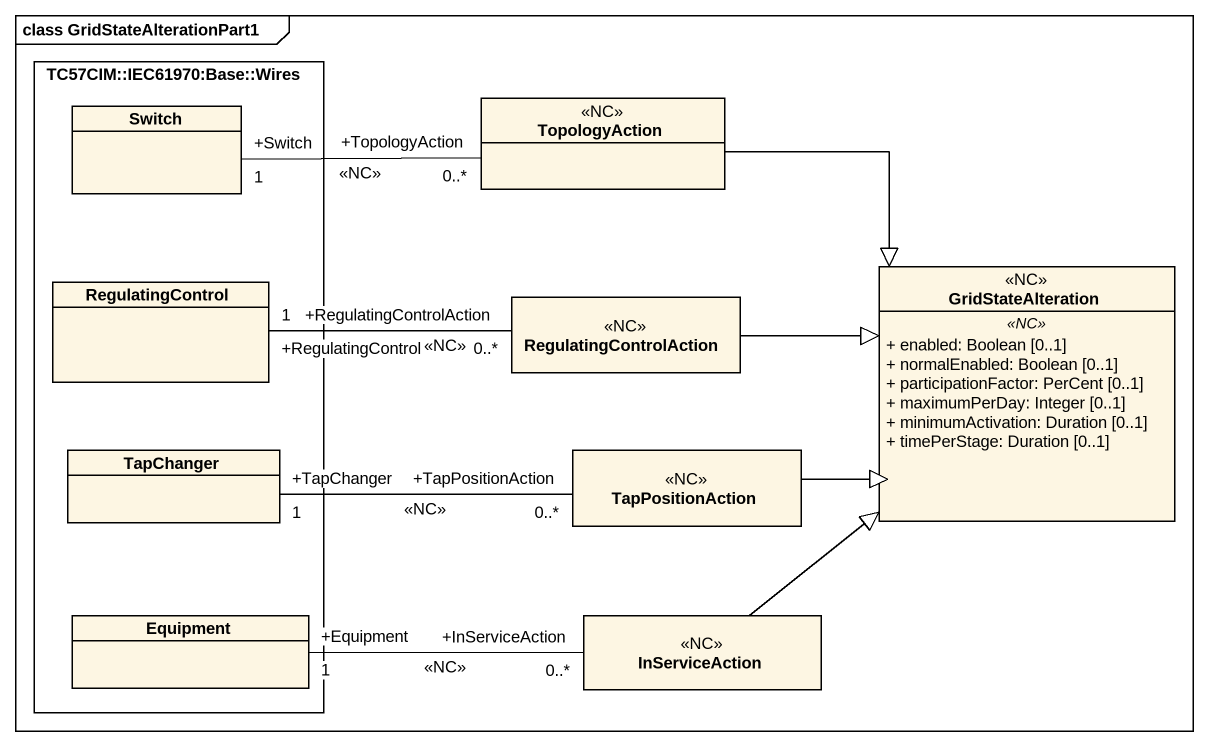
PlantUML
@startuml
mainframe class GridStateAlterationPart1
hide circle
hide empty members
skinparam classAttributeIconSize 0
rectangle "TC57CIM::IEC61970:Base::Wires" as TC57CIM_IEC61970_Base_Wires {
  class Switch
  class RegulatingControl
  class TapChanger
  class Equipment
}
class TopologyAction <<NC>>
class GridStateAlteration <<NC>> {
  .. <<NC>> ..
  + enabled: Boolean [0..1]
  + normalEnabled: Boolean [0..1]
  + participationFactor: PerCent [0..1]
  + maximumPerDay: Integer [0..1]
  + minimumActivation: Duration [0..1]
  + timePerStage: Duration [0..1]
}
class RegulatingControlAction <<NC>>
class TapPositionAction <<NC>>
class InServiceAction <<NC>>
TopologyAction "+TopologyAction\n0..*" -left- "+Switch\n1" Switch : <<NC>>
TopologyAction -right-|> GridStateAlteration
RegulatingControlAction -right-|> GridStateAlteration
RegulatingControlAction "+RegulatingControlAction\n0..*" -left- "+RegulatingControl\n1" RegulatingControl : <<NC>>
TapPositionAction -right-|> GridStateAlteration
TapPositionAction "+TapPositionAction\n0..*" -left- "+TapChanger\n1" TapChanger : <<NC>>
InServiceAction -up-|> GridStateAlteration
InServiceAction "+InServiceAction\n0..*" -left- "+Equipment\n1" Equipment : <<NC>>
@enduml
